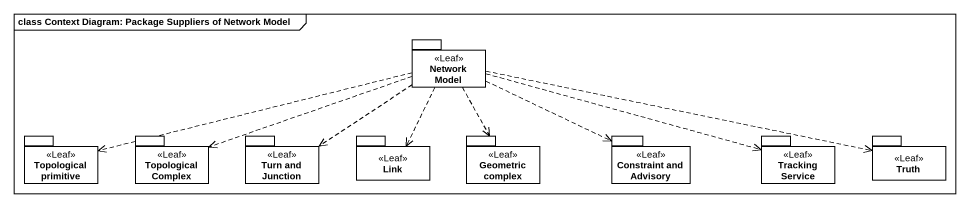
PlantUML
@startuml
mainframe class Context Diagram: Package Suppliers of Network Model
package "Network Model" as Network_Model <<Leaf>> {
}
package "Topological primitive" as Topological_primitive <<Leaf>> {
}
package "Topological Complex" as Topological_Complex <<Leaf>> {
}
package "Turn and Junction" as Turn_and_Junction <<Leaf>> {
}
package Link <<Leaf>> {
}
package "Geometric complex" as Geometric_complex <<Leaf>> {
}
package "Constraint and Advisory" as Constraint_and_Advisory <<Leaf>> {
}
package "Tracking Service" as Tracking_Service <<Leaf>> {
}
package Truth <<Leaf>> {
}
Network_Model .left.> Topological_primitive
Network_Model .left.> Topological_Complex
Network_Model .left.> Turn_and_Junction
Network_Model ..> Link
Network_Model ..> Geometric_complex
Network_Model .right.> Constraint_and_Advisory
Network_Model .right.> Tracking_Service
Network_Model .right.> Truth
@enduml
